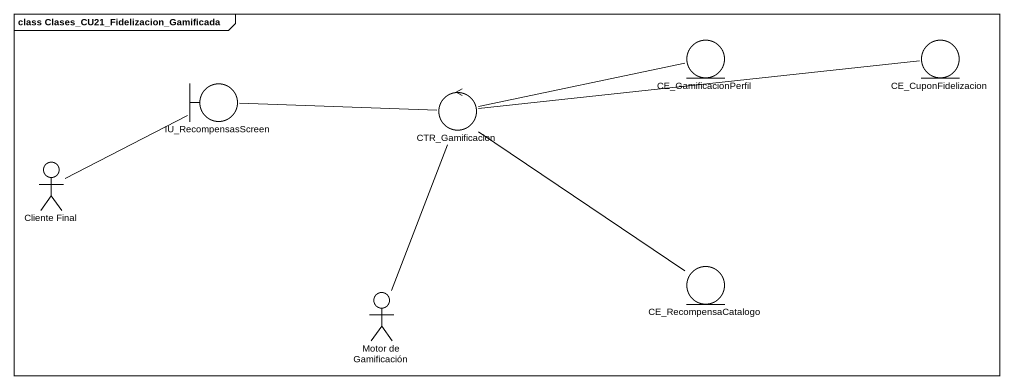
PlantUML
@startuml
mainframe class Clases_CU21_Fidelizacion_Gamificada
entity CE_GamificacionPerfil
entity CE_CuponFidelizacion
boundary IU_RecompensasScreen
control CTR_Gamificacion
actor "Cliente Final" as Cliente_Final
entity CE_RecompensaCatalogo
actor "Motor de Gamificación" as Motor_de_Gamificación
IU_RecompensasScreen -right- CTR_Gamificacion
CTR_Gamificacion -right- CE_GamificacionPerfil
CTR_Gamificacion -right- CE_CuponFidelizacion
CTR_Gamificacion -- CE_RecompensaCatalogo
Cliente_Final -right- IU_RecompensasScreen
Motor_de_Gamificación -up- CTR_Gamificacion
@enduml
